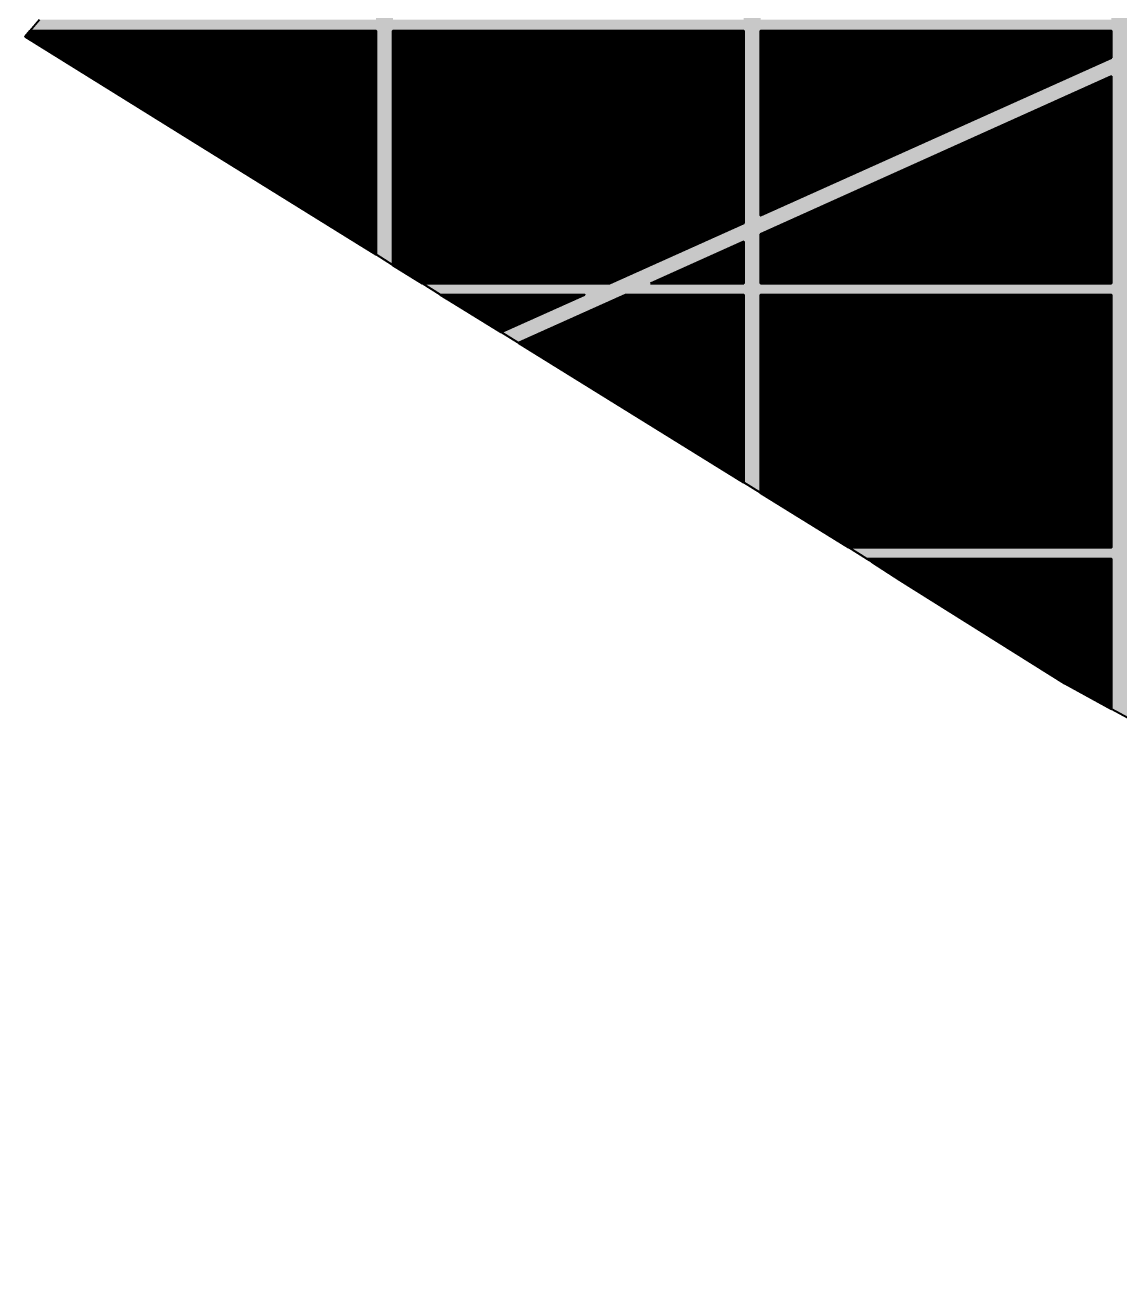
# Model space of a CAD drawing. Header units: metres. Extents: x 729569 to 732684, y 1423763 to 1426117.
# Drawn here: x 729569 to 730349, y 1423804 to 1424699 of the extents above; entities that cross this region are included whole.
import ezdxf

# ---------------------------------------------------------------- set-up
doc = ezdxf.new("R2010")
doc.units = ezdxf.units.M
for name, color, linetype in [('GREEN_AREA', 7, 'Continuous'), ('PARCEL_BORDER', 7, 'Continuous'), ('PARCEL_L', 7, 'Continuous'), ('PARCEL_M', 7, 'Continuous'), ('PARCEL_S', 7, 'Continuous'), ('ROADS_LOCAL', 7, 'Continuous')]:
    doc.layers.add(name, color=color, linetype=linetype)

msp = doc.modelspace()

# ---------------------------------------------------------------- hatches: boundary and pattern name
at = {"layer": 'GREEN_AREA', "true_color": 0x96c896}
h = msp.add_hatch(dxfattribs=at)
h.set_pattern_fill('SOLID')
h.paths.add_polyline_path([(729806.43, 1424543.45), (729687.49, 1424617.38), (729569.32, 1424690.82), (729572.75, 1424694.84), (729819.32, 1424694.84), (729819.32, 1424535.44), (729806.43, 1424543.45)])
h.paths.add_polyline_path([(729707.89, 1424674.01), (729707.89, 1424604.73), (729777.17, 1424604.73), (729777.17, 1424674.01), (729707.89, 1424674.01)])
h = msp.add_hatch(dxfattribs=at)
h.set_pattern_fill('SOLID')
h.paths.add_polyline_path([(729871.32, 1424554.84), (729871.32, 1424594.84), (729831.32, 1424594.84), (729831.32, 1424604.28), (729920.76, 1424604.28), (730010.21, 1424604.28), (730010.21, 1424693.72), (729920.76, 1424693.72), (729831.32, 1424693.72), (729831.32, 1424694.84), (730081.32, 1424694.84), (730081.32, 1424557.81), (729985.71, 1424514.84), (729969.89, 1424514.84), (729969.89, 1424584.12), (729900.6, 1424584.12), (729900.6, 1424514.84), (729852.48, 1424514.84), (729831.32, 1424527.99), (729831.32, 1424554.84), (729871.32, 1424554.84)])
h.paths.add_polyline_path([(730071.32, 1424634.84), (730071.32, 1424674.84), (730031.32, 1424674.84), (730031.32, 1424634.84), (730031.32, 1424594.84), (729991.32, 1424594.84), (729991.32, 1424554.84), (730031.32, 1424554.84), (730071.32, 1424554.84), (730071.32, 1424594.84), (730071.32, 1424634.84)])
h = msp.add_hatch(dxfattribs=at)
h.set_pattern_fill('SOLID')
h.paths.add_polyline_path([(730133.32, 1424683.2), (730093.32, 1424683.2), (730093.32, 1424694.84), (730343.32, 1424694.84), (730343.32, 1424675.55), (730093.32, 1424563.2), (730093.32, 1424603.2), (730133.32, 1424603.2), (730173.32, 1424603.2), (730173.32, 1424643.2), (730213.32, 1424643.2), (730253.32, 1424643.2), (730253.32, 1424683.2), (730213.32, 1424683.2), (730173.32, 1424683.2), (730133.32, 1424683.2)])
h = msp.add_hatch(dxfattribs=at)
h.set_pattern_fill('SOLID')
h.paths.add_polyline_path([(730231.89, 1424584.12), (730231.89, 1424514.84), (730213.32, 1424514.84), (730213.32, 1424554.84), (730173.32, 1424554.84), (730133.32, 1424554.84), (730133.32, 1424514.84), (730093.32, 1424514.84), (730093.32, 1424550.04), (730343.32, 1424662.39), (730343.32, 1424514.84), (730301.17, 1424514.84), (730301.17, 1424584.12), (730231.89, 1424584.12)])
h.paths.add_polyline_path([(730333.32, 1424634.84), (730293.32, 1424634.84), (730293.32, 1424594.84), (730333.32, 1424594.84), (730333.32, 1424634.84)])
h = msp.add_hatch(dxfattribs=at)
h.set_pattern_fill('SOLID')
h.paths.add_polyline_path([(730014.98, 1424514.84), (730081.32, 1424544.65), (730081.32, 1424514.84), (730014.98, 1424514.84)])
h = msp.add_hatch(dxfattribs=at)
h.set_pattern_fill('SOLID')
h.paths.add_polyline_path([(729875.07, 1424500.8), (729865.35, 1424506.84), (729967.91, 1424506.84), (729908.47, 1424480.13), (729875.07, 1424500.8)])
h = msp.add_hatch(dxfattribs=at)
h.set_pattern_fill('SOLID')
h.paths.add_polyline_path([(729920.78, 1424472.5), (729997.18, 1424506.84), (730081.32, 1424506.84), (730081.32, 1424373.14), (729920.78, 1424472.5)])
h.paths.add_polyline_path([(730040.78, 1424493.14), (730000.78, 1424493.14), (730000.78, 1424453.14), (730040.78, 1424453.14), (730040.78, 1424413.14), (730080.78, 1424413.14), (730080.78, 1424453.14), (730080.78, 1424493.14), (730040.78, 1424493.14)])
h = msp.add_hatch(dxfattribs=at)
h.set_pattern_fill('SOLID')
h.paths.add_polyline_path([(730343.32, 1424506.84), (730343.32, 1424326.84), (730333.32, 1424326.84), (730333.32, 1424366.84), (730333.32, 1424406.84), (730333.32, 1424446.84), (730333.32, 1424486.84), (730293.32, 1424486.84), (730293.32, 1424446.84), (730293.32, 1424406.84), (730293.32, 1424366.84), (730293.32, 1424326.84), (730272.21, 1424326.84), (730272.21, 1424416.28), (730272.21, 1424505.72), (730182.76, 1424505.72), (730093.32, 1424505.72), (730093.32, 1424506.84), (730343.32, 1424506.84)])
h = msp.add_hatch(dxfattribs=at)
h.set_pattern_fill('SOLID')
h.paths.add_polyline_path([(730133.32, 1424366.84), (730173.32, 1424366.84), (730173.32, 1424406.84), (730133.32, 1424406.84), (730093.32, 1424406.84), (730093.32, 1424416.28), (730182.76, 1424416.28), (730182.76, 1424326.84), (730156.14, 1424326.84), (730093.32, 1424365.71), (730093.32, 1424366.84), (730133.32, 1424366.84)])
h = msp.add_hatch(dxfattribs=at)
h.set_pattern_fill('SOLID')
h.paths.add_polyline_path([(730172.45, 1424316.74), (730169.06, 1424318.84), (730343.32, 1424318.84), (730343.32, 1424211.77), (730310.18, 1424230.03), (730192.73, 1424303.57), (730172.54, 1424316.68), (730172.45, 1424316.74)])
h.paths.add_polyline_path([(730289.06, 1424291.77), (730289.06, 1424251.77), (730329.06, 1424251.77), (730329.06, 1424291.77), (730289.06, 1424291.77)])
at = {"layer": 'PARCEL_L', "true_color": 0xffffc8}
h = msp.add_hatch(dxfattribs=at)
h.set_pattern_fill('SOLID')
h.paths.add_polyline_path([(729920.76, 1424604.28), (729920.76, 1424693.72), (729831.32, 1424693.72), (729831.32, 1424604.28), (729920.76, 1424604.28)])
h = msp.add_hatch(dxfattribs=at)
h.set_pattern_fill('SOLID')
h.paths.add_polyline_path([(730010.21, 1424604.28), (730010.21, 1424693.72), (729920.76, 1424693.72), (729920.76, 1424604.28), (730010.21, 1424604.28)])
h = msp.add_hatch(dxfattribs=at)
h.set_pattern_fill('SOLID')
h.paths.add_polyline_path([(730182.76, 1424416.28), (730182.76, 1424505.72), (730093.32, 1424505.72), (730093.32, 1424416.28), (730182.76, 1424416.28)])
h = msp.add_hatch(dxfattribs=at)
h.set_pattern_fill('SOLID')
h.paths.add_polyline_path([(730272.21, 1424416.28), (730272.21, 1424505.72), (730182.76, 1424505.72), (730182.76, 1424416.28), (730272.21, 1424416.28)])
h = msp.add_hatch(dxfattribs=at)
h.set_pattern_fill('SOLID')
h.paths.add_polyline_path([(730272.21, 1424326.84), (730272.21, 1424416.28), (730182.76, 1424416.28), (730182.76, 1424326.84), (730272.21, 1424326.84)])
at = {"layer": 'PARCEL_M', "true_color": 0xc8dcff}
h = msp.add_hatch(dxfattribs=at)
h.set_pattern_fill('SOLID')
h.paths.add_polyline_path([(729777.17, 1424604.73), (729777.17, 1424674.01), (729707.89, 1424674.01), (729707.89, 1424604.73), (729777.17, 1424604.73)])
h = msp.add_hatch(dxfattribs=at)
h.set_pattern_fill('SOLID')
h.paths.add_polyline_path([(729969.89, 1424514.84), (729969.89, 1424584.12), (729900.6, 1424584.12), (729900.6, 1424514.84), (729969.89, 1424514.84)])
h = msp.add_hatch(dxfattribs=at)
h.set_pattern_fill('SOLID')
h.paths.add_polyline_path([(730301.17, 1424514.84), (730301.17, 1424584.12), (730231.89, 1424584.12), (730231.89, 1424514.84), (730301.17, 1424514.84)])
at = {"layer": 'PARCEL_S', "true_color": 0xffc8c8}
h = msp.add_hatch(dxfattribs=at)
h.set_pattern_fill('SOLID')
h.paths.add_polyline_path([(730133.32, 1424643.2), (730133.32, 1424683.2), (730093.32, 1424683.2), (730093.32, 1424643.2), (730133.32, 1424643.2)])
h = msp.add_hatch(dxfattribs=at)
h.set_pattern_fill('SOLID')
h.paths.add_polyline_path([(730173.32, 1424643.2), (730173.32, 1424683.2), (730133.32, 1424683.2), (730133.32, 1424643.2), (730173.32, 1424643.2)])
h = msp.add_hatch(dxfattribs=at)
h.set_pattern_fill('SOLID')
h.paths.add_polyline_path([(730213.32, 1424643.2), (730213.32, 1424683.2), (730173.32, 1424683.2), (730173.32, 1424643.2), (730213.32, 1424643.2)])
h = msp.add_hatch(dxfattribs=at)
h.set_pattern_fill('SOLID')
h.paths.add_polyline_path([(730253.32, 1424643.2), (730253.32, 1424683.2), (730213.32, 1424683.2), (730213.32, 1424643.2), (730253.32, 1424643.2)])
h = msp.add_hatch(dxfattribs=at)
h.set_pattern_fill('SOLID')
h.paths.add_polyline_path([(730071.32, 1424634.84), (730071.32, 1424674.84), (730031.32, 1424674.84), (730031.32, 1424634.84), (730071.32, 1424634.84)])
h = msp.add_hatch(dxfattribs=at)
h.set_pattern_fill('SOLID')
h.paths.add_polyline_path([(730133.32, 1424603.2), (730133.32, 1424643.2), (730093.32, 1424643.2), (730093.32, 1424603.2), (730133.32, 1424603.2)])
h = msp.add_hatch(dxfattribs=at)
h.set_pattern_fill('SOLID')
h.paths.add_polyline_path([(730173.32, 1424603.2), (730173.32, 1424643.2), (730133.32, 1424643.2), (730133.32, 1424603.2), (730173.32, 1424603.2)])
h = msp.add_hatch(dxfattribs=at)
h.set_pattern_fill('SOLID')
h.paths.add_polyline_path([(730071.32, 1424594.84), (730071.32, 1424634.84), (730031.32, 1424634.84), (730031.32, 1424594.84), (730071.32, 1424594.84)])
h = msp.add_hatch(dxfattribs=at)
h.set_pattern_fill('SOLID')
h.paths.add_polyline_path([(730333.32, 1424594.84), (730333.32, 1424634.84), (730293.32, 1424634.84), (730293.32, 1424594.84), (730333.32, 1424594.84)])
h = msp.add_hatch(dxfattribs=at)
h.set_pattern_fill('SOLID')
h.paths.add_polyline_path([(729871.32, 1424554.84), (729871.32, 1424594.84), (729831.32, 1424594.84), (729831.32, 1424554.84), (729871.32, 1424554.84)])
h = msp.add_hatch(dxfattribs=at)
h.set_pattern_fill('SOLID')
h.paths.add_polyline_path([(730031.32, 1424554.84), (730031.32, 1424594.84), (729991.32, 1424594.84), (729991.32, 1424554.84), (730031.32, 1424554.84)])
h = msp.add_hatch(dxfattribs=at)
h.set_pattern_fill('SOLID')
h.paths.add_polyline_path([(730071.32, 1424554.84), (730071.32, 1424594.84), (730031.32, 1424594.84), (730031.32, 1424554.84), (730071.32, 1424554.84)])
h = msp.add_hatch(dxfattribs=at)
h.set_pattern_fill('SOLID')
h.paths.add_polyline_path([(730173.32, 1424514.84), (730173.32, 1424554.84), (730133.32, 1424554.84), (730133.32, 1424514.84), (730173.32, 1424514.84)])
h = msp.add_hatch(dxfattribs=at)
h.set_pattern_fill('SOLID')
h.paths.add_polyline_path([(730213.32, 1424514.84), (730213.32, 1424554.84), (730173.32, 1424554.84), (730173.32, 1424514.84), (730213.32, 1424514.84)])
h = msp.add_hatch(dxfattribs=at)
h.set_pattern_fill('SOLID')
h.paths.add_polyline_path([(730040.78, 1424453.14), (730040.78, 1424493.14), (730000.78, 1424493.14), (730000.78, 1424453.14), (730040.78, 1424453.14)])
h = msp.add_hatch(dxfattribs=at)
h.set_pattern_fill('SOLID')
h.paths.add_polyline_path([(730080.78, 1424453.14), (730080.78, 1424493.14), (730040.78, 1424493.14), (730040.78, 1424453.14), (730080.78, 1424453.14)])
h = msp.add_hatch(dxfattribs=at)
h.set_pattern_fill('SOLID')
h.paths.add_polyline_path([(730333.32, 1424446.84), (730333.32, 1424486.84), (730293.32, 1424486.84), (730293.32, 1424446.84), (730333.32, 1424446.84)])
h = msp.add_hatch(dxfattribs=at)
h.set_pattern_fill('SOLID')
h.paths.add_polyline_path([(730080.78, 1424413.14), (730080.78, 1424453.14), (730040.78, 1424453.14), (730040.78, 1424413.14), (730080.78, 1424413.14)])
h = msp.add_hatch(dxfattribs=at)
h.set_pattern_fill('SOLID')
h.paths.add_polyline_path([(730333.32, 1424406.84), (730333.32, 1424446.84), (730293.32, 1424446.84), (730293.32, 1424406.84), (730333.32, 1424406.84)])
h = msp.add_hatch(dxfattribs=at)
h.set_pattern_fill('SOLID')
h.paths.add_polyline_path([(730133.32, 1424366.84), (730133.32, 1424406.84), (730093.32, 1424406.84), (730093.32, 1424366.84), (730133.32, 1424366.84)])
h = msp.add_hatch(dxfattribs=at)
h.set_pattern_fill('SOLID')
h.paths.add_polyline_path([(730173.32, 1424366.84), (730173.32, 1424406.84), (730133.32, 1424406.84), (730133.32, 1424366.84), (730173.32, 1424366.84)])
h = msp.add_hatch(dxfattribs=at)
h.set_pattern_fill('SOLID')
h.paths.add_polyline_path([(730333.32, 1424366.84), (730333.32, 1424406.84), (730293.32, 1424406.84), (730293.32, 1424366.84), (730333.32, 1424366.84)])
h = msp.add_hatch(dxfattribs=at)
h.set_pattern_fill('SOLID')
h.paths.add_polyline_path([(730333.32, 1424326.84), (730333.32, 1424366.84), (730293.32, 1424366.84), (730293.32, 1424326.84), (730333.32, 1424326.84)])
h = msp.add_hatch(dxfattribs=at)
h.set_pattern_fill('SOLID')
h.paths.add_polyline_path([(730329.06, 1424251.77), (730329.06, 1424291.77), (730289.06, 1424291.77), (730289.06, 1424251.77), (730329.06, 1424251.77)])
at = {"layer": 'ROADS_LOCAL', "true_color": 0xc8c8c8}
h = msp.add_hatch(dxfattribs=at)
h.set_pattern_fill('SOLID')
h.paths.add_polyline_path([(729819.32, 1424694.84), (729572.75, 1424694.84), (729579.58, 1424702.84), (729819.32, 1424702.84), (729819.32, 1424882.84), (729809.09, 1424882.84), (729816.98, 1424888.6), (729831.32, 1424899.08), (729831.32, 1424890.84), (730081.32, 1424890.84), (730081.32, 1425064.26), (730093.32, 1425070.55), (730093.32, 1424890.84), (730343.32, 1424890.84), (730343.32, 1425070.84), (730093.87, 1425070.84), (730109.13, 1425078.84), (730343.32, 1425078.84), (730343.32, 1425258.84), (730307.28, 1425258.84), (730310.94, 1425266.84), (730343.32, 1425266.84), (730343.32, 1425337.55), (730355.32, 1425363.76), (730355.32, 1425266.84), (730605.32, 1425266.84), (730605.32, 1425446.84), (730371.18, 1425446.84), (730372.43, 1425454.84), (730605.32, 1425454.84), (730605.32, 1425634.84), (730392.06, 1425634.84), (730391.26, 1425642.84), (730605.32, 1425642.84), (730605.32, 1425732.08), (730617.32, 1425726.05), (730617.32, 1425642.84), (730867.32, 1425642.84), (730867.32, 1425822.84), (730759.31, 1425822.84), (730763.85, 1425830.84), (730867.32, 1425830.84), (730867.32, 1425868.02), (730879.32, 1425860.93), (730879.32, 1425830.84), (730930.24, 1425830.84), (730943.78, 1425822.84), (730879.32, 1425822.84), (730879.32, 1425642.84), (731129.32, 1425642.84), (731129.32, 1425713.2), (731141.32, 1425706.11), (731141.32, 1425642.84), (731201.57, 1425642.84), (731196.68, 1425634.84), (731141.32, 1425634.84), (731141.32, 1425544.11), (731130.61, 1425526.56), (731130.37, 1425526.13), (731130.18, 1425525.67), (731130.04, 1425525.2), (731129.94, 1425524.72), (731129.89, 1425524.23), (731129.88, 1425523.74), (731129.93, 1425523.25), (731130.02, 1425522.76), (731130.16, 1425522.29), (731130.35, 1425521.83), (731130.58, 1425521.4), (731130.85, 1425520.99), (731131.17, 1425520.61), (731131.51, 1425520.26), (731131.9, 1425519.94), (731132.31, 1425519.67), (731141.32, 1425514.26), (731141.32, 1425454.84), (731168.5, 1425454.84), (731165.8, 1425446.84), (731141.32, 1425446.84), (731141.32, 1425374.37), (731133.33, 1425350.71), (731133.22, 1425350.34), (731133.14, 1425349.98), (731129.32, 1425328.33), (731129.32, 1425446.84), (730879.32, 1425446.84), (730879.32, 1425266.84), (731118.47, 1425266.84), (731117.06, 1425258.84), (730879.32, 1425258.84), (730879.32, 1425078.84), (731091.21, 1425078.84), (731090.95, 1425070.84), (730879.32, 1425070.84), (730879.32, 1424916.43), (731088.95, 1425010.64), (731088.51, 1424997.28), (730879.32, 1424903.27), (730879.32, 1424890.84), (731084.98, 1424890.84), (731084.71, 1424882.84), (730879.32, 1424882.84), (730879.32, 1424702.84), (731129.32, 1424702.84), (731129.32, 1424740.42), (731141.32, 1424727.94), (731141.32, 1424702.84), (731165.49, 1424702.84), (731173.2, 1424694.84), (731141.32, 1424694.84), (731141.32, 1424514.84), (731252.35, 1424514.84), (731252.03, 1424506.84), (731141.32, 1424506.84), (731141.32, 1424326.84), (731244.73, 1424326.84), (731244.45, 1424320.13), (731244.39, 1424318.84), (731141.32, 1424318.84), (731141.32, 1424138.84), (731235.29, 1424138.84), (731234.89, 1424130.84), (731141.32, 1424130.84), (731141.32, 1423950.84), (731225.79, 1423950.84), (731225.38, 1423942.84), (731141.32, 1423942.84), (731141.32, 1423803.77), (731129.32, 1423810.32), (731129.32, 1423942.84), (730879.32, 1423942.84), (730879.32, 1423932.77), (730867.32, 1423938.37), (730867.32, 1423942.84), (730857.76, 1423942.84), (730840.62, 1423950.84), (730867.32, 1423950.84), (730867.32, 1424130.84), (730617.32, 1424130.84), (730617.32, 1424061.62), (730605.32, 1424067.91), (730605.32, 1424130.84), (730490.23, 1424130.84), (730475.71, 1424138.84), (730605.32, 1424138.84), (730605.32, 1424318.84), (730355.32, 1424318.84), (730355.32, 1424205.16), (730343.32, 1424211.77), (730343.32, 1424318.84), (730169.06, 1424318.84), (730156.14, 1424326.84), (730343.32, 1424326.84), (730343.32, 1424506.84), (730093.32, 1424506.84), (730093.32, 1424365.71), (730081.32, 1424373.14), (730081.32, 1424506.84), (729997.18, 1424506.84), (729920.78, 1424472.5), (729920.34, 1424472.78), (729908.47, 1424480.13), (729967.91, 1424506.84), (729865.35, 1424506.84), (729852.48, 1424514.84), (729985.71, 1424514.84), (730081.32, 1424557.81), (730081.32, 1424694.84), (729831.32, 1424694.84), (729831.32, 1424527.99), (729819.32, 1424535.44), (729819.32, 1424694.84)])
h.paths.add_polyline_path([(730343.32, 1424694.84), (730093.32, 1424694.84), (730093.32, 1424563.2), (730343.32, 1424675.55), (730343.32, 1424694.84)])
h.paths.add_polyline_path([(730355.32, 1424694.84), (730355.32, 1424680.94), (730386.24, 1424694.84), (730355.32, 1424694.84)])
h.paths.add_polyline_path([(730605.32, 1424882.84), (730355.32, 1424882.84), (730355.32, 1424702.84), (730404.04, 1424702.84), (730605.32, 1424793.29), (730605.32, 1424882.84)])
h.paths.add_polyline_path([(730617.32, 1424882.84), (730617.32, 1424798.69), (730804.57, 1424882.84), (730617.32, 1424882.84)])
h.paths.add_polyline_path([(730867.32, 1425070.84), (730617.32, 1425070.84), (730617.32, 1424890.84), (730822.37, 1424890.84), (730867.32, 1424911.04), (730867.32, 1425070.84)])
h.paths.add_polyline_path([(730867.32, 1424890.84), (730867.32, 1424897.88), (730851.65, 1424890.84), (730867.32, 1424890.84)])
h.paths.add_polyline_path([(730617.32, 1424702.84), (730867.32, 1424702.84), (730867.32, 1424882.84), (730833.85, 1424882.84), (730617.32, 1424785.53), (730617.32, 1424702.84)])
h.paths.add_polyline_path([(730605.32, 1424702.84), (730605.32, 1424780.14), (730433.32, 1424702.84), (730605.32, 1424702.84)])
h.paths.add_polyline_path([(730355.32, 1424514.84), (730605.32, 1424514.84), (730605.32, 1424694.84), (730415.51, 1424694.84), (730355.32, 1424667.79), (730355.32, 1424514.84)])
h.paths.add_polyline_path([(730093.32, 1424514.84), (730343.32, 1424514.84), (730343.32, 1424662.39), (730093.32, 1424550.04), (730093.32, 1424514.84)])
h.paths.add_polyline_path([(730081.32, 1424514.84), (730081.32, 1424544.65), (730014.98, 1424514.84), (730081.32, 1424514.84)])
h.paths.add_polyline_path([(730355.32, 1425258.84), (730355.32, 1425078.84), (730605.32, 1425078.84), (730605.32, 1425258.84), (730355.32, 1425258.84)])
h.paths.add_polyline_path([(730355.32, 1425070.84), (730355.32, 1424890.84), (730605.32, 1424890.84), (730605.32, 1425070.84), (730355.32, 1425070.84)])
h.paths.add_polyline_path([(730617.32, 1425634.84), (730617.32, 1425454.84), (730867.32, 1425454.84), (730867.32, 1425634.84), (730617.32, 1425634.84)])
h.paths.add_polyline_path([(730617.32, 1425446.84), (730617.32, 1425266.84), (730867.32, 1425266.84), (730867.32, 1425446.84), (730617.32, 1425446.84)])
h.paths.add_polyline_path([(730617.32, 1425258.84), (730617.32, 1425078.84), (730867.32, 1425078.84), (730867.32, 1425258.84), (730617.32, 1425258.84)])
h.paths.add_polyline_path([(730879.32, 1425634.84), (730879.32, 1425454.84), (731129.32, 1425454.84), (731129.32, 1425634.84), (730879.32, 1425634.84)])
h.paths.add_polyline_path([(731129.32, 1424694.84), (730879.32, 1424694.84), (730879.32, 1424514.84), (731129.32, 1424514.84), (731129.32, 1424694.84)])
h.paths.add_polyline_path([(731129.32, 1424506.84), (730879.32, 1424506.84), (730879.32, 1424326.84), (731129.32, 1424326.84), (731129.32, 1424506.84)])
h.paths.add_polyline_path([(731129.32, 1424318.84), (730879.32, 1424318.84), (730879.32, 1424138.84), (731129.32, 1424138.84), (731129.32, 1424318.84)])
h.paths.add_polyline_path([(731129.32, 1424130.84), (730879.32, 1424130.84), (730879.32, 1423950.84), (731129.32, 1423950.84), (731129.32, 1424130.84)])
h.paths.add_polyline_path([(730867.32, 1424138.84), (730867.32, 1424318.84), (730617.32, 1424318.84), (730617.32, 1424138.84), (730867.32, 1424138.84)])
h.paths.add_polyline_path([(730605.32, 1424326.84), (730605.32, 1424506.84), (730355.32, 1424506.84), (730355.32, 1424326.84), (730605.32, 1424326.84)])
h.paths.add_polyline_path([(730867.32, 1424326.84), (730867.32, 1424506.84), (730617.32, 1424506.84), (730617.32, 1424326.84), (730867.32, 1424326.84)])
h.paths.add_polyline_path([(730867.32, 1424514.84), (730867.32, 1424694.84), (730617.32, 1424694.84), (730617.32, 1424514.84), (730867.32, 1424514.84)])
h.paths.add_polyline_path([(730081.32, 1424702.84), (730081.32, 1424882.84), (729831.32, 1424882.84), (729831.32, 1424702.84), (730081.32, 1424702.84)])
h.paths.add_polyline_path([(730343.32, 1424702.84), (730343.32, 1424882.84), (730093.32, 1424882.84), (730093.32, 1424702.84), (730343.32, 1424702.84)])

# ---------------------------------------------------------------- linework, layer by layer
at = {"layer": 'PARCEL_BORDER', "lineweight": 40, "true_color": 0x323232}
msp.add_lwpolyline([(730355.32, 1424205.16), (730343.32, 1424211.77), (730343.32, 1424318.84), (730169.06, 1424318.84), (730156.14, 1424326.84), (730343.32, 1424326.84), (730343.32, 1424506.84), (730093.32, 1424506.84), (730093.32, 1424365.71), (730081.32, 1424373.14), (730081.32, 1424506.84), (729997.18, 1424506.84), (729920.78, 1424472.5), (729920.34, 1424472.78), (729908.47, 1424480.13), (729967.91, 1424506.84), (729865.35, 1424506.84), (729852.48, 1424514.84), (729985.71, 1424514.84), (730081.32, 1424557.81), (730081.32, 1424694.84), (729831.32, 1424694.84), (729831.32, 1424527.99), (729819.32, 1424535.44), (729819.32, 1424694.84), (729819.32, 1424694.84), (729572.75, 1424694.84), (729579.58, 1424702.84)], dxfattribs=at)
at = {"layer": 'PARCEL_BORDER', "lineweight": 50, "true_color": 0x326432}
for points in [[(729806.43, 1424543.45), (729687.49, 1424617.38), (729569.32, 1424690.82), (729572.75, 1424694.84), (729819.32, 1424694.84), (729819.32, 1424535.44), (729806.43, 1424543.45)], [(729871.32, 1424554.84), (729871.32, 1424594.84), (729831.32, 1424594.84), (729831.32, 1424604.28), (729920.76, 1424604.28), (730010.21, 1424604.28), (730010.21, 1424693.72), (729920.76, 1424693.72), (729831.32, 1424693.72), (729831.32, 1424694.84), (730081.32, 1424694.84), (730081.32, 1424557.81), (729985.71, 1424514.84), (729969.89, 1424514.84), (729969.89, 1424584.12), (729900.6, 1424584.12), (729900.6, 1424514.84), (729852.48, 1424514.84), (729831.32, 1424527.99), (729831.32, 1424554.84), (729871.32, 1424554.84)], [(730133.32, 1424683.2), (730093.32, 1424683.2), (730093.32, 1424694.84), (730343.32, 1424694.84), (730343.32, 1424675.55), (730093.32, 1424563.2), (730093.32, 1424603.2), (730133.32, 1424603.2), (730173.32, 1424603.2), (730173.32, 1424643.2), (730213.32, 1424643.2), (730253.32, 1424643.2), (730253.32, 1424683.2), (730213.32, 1424683.2), (730173.32, 1424683.2), (730133.32, 1424683.2)], [(730231.89, 1424584.12), (730231.89, 1424514.84), (730213.32, 1424514.84), (730213.32, 1424554.84), (730173.32, 1424554.84), (730133.32, 1424554.84), (730133.32, 1424514.84), (730093.32, 1424514.84), (730093.32, 1424550.04), (730343.32, 1424662.39), (730343.32, 1424514.84), (730301.17, 1424514.84), (730301.17, 1424584.12), (730231.89, 1424584.12)], [(730014.98, 1424514.84), (730081.32, 1424544.65), (730081.32, 1424514.84), (730014.98, 1424514.84)], [(729875.07, 1424500.8), (729865.35, 1424506.84), (729967.91, 1424506.84), (729908.47, 1424480.13), (729875.07, 1424500.8)], [(729920.78, 1424472.5), (729997.18, 1424506.84), (730081.32, 1424506.84), (730081.32, 1424373.14), (729920.78, 1424472.5)], [(730343.32, 1424506.84), (730343.32, 1424326.84), (730333.32, 1424326.84), (730333.32, 1424366.84), (730333.32, 1424406.84), (730333.32, 1424446.84), (730333.32, 1424486.84), (730293.32, 1424486.84), (730293.32, 1424446.84), (730293.32, 1424406.84), (730293.32, 1424366.84), (730293.32, 1424326.84), (730272.21, 1424326.84), (730272.21, 1424416.28), (730272.21, 1424505.72), (730182.76, 1424505.72), (730093.32, 1424505.72), (730093.32, 1424506.84), (730343.32, 1424506.84)], [(730133.32, 1424366.84), (730173.32, 1424366.84), (730173.32, 1424406.84), (730133.32, 1424406.84), (730093.32, 1424406.84), (730093.32, 1424416.28), (730182.76, 1424416.28), (730182.76, 1424326.84), (730156.14, 1424326.84), (730093.32, 1424365.71), (730093.32, 1424366.84), (730133.32, 1424366.84)], [(730172.45, 1424316.74), (730169.06, 1424318.84), (730343.32, 1424318.84), (730343.32, 1424211.77), (730310.18, 1424230.03), (730192.73, 1424303.57), (730172.54, 1424316.68), (730172.45, 1424316.74)]]:
    msp.add_lwpolyline(points, close=True, dxfattribs=at)
at = {"layer": 'PARCEL_BORDER', "lineweight": 50, "true_color": 0x323232}
for points in [[(729920.76, 1424604.28), (729920.76, 1424693.72), (729831.32, 1424693.72), (729831.32, 1424604.28), (729920.76, 1424604.28)], [(730010.21, 1424604.28), (730010.21, 1424693.72), (729920.76, 1424693.72), (729920.76, 1424604.28), (730010.21, 1424604.28)], [(730133.32, 1424643.2), (730133.32, 1424683.2), (730093.32, 1424683.2), (730093.32, 1424643.2), (730133.32, 1424643.2)], [(730173.32, 1424643.2), (730173.32, 1424683.2), (730133.32, 1424683.2), (730133.32, 1424643.2), (730173.32, 1424643.2)], [(730213.32, 1424643.2), (730213.32, 1424683.2), (730173.32, 1424683.2), (730173.32, 1424643.2), (730213.32, 1424643.2)], [(730253.32, 1424643.2), (730253.32, 1424683.2), (730213.32, 1424683.2), (730213.32, 1424643.2), (730253.32, 1424643.2)], [(729777.17, 1424604.73), (729777.17, 1424674.01), (729707.89, 1424674.01), (729707.89, 1424604.73), (729777.17, 1424604.73)], [(730071.32, 1424634.84), (730071.32, 1424674.84), (730031.32, 1424674.84), (730031.32, 1424634.84), (730071.32, 1424634.84)], [(730133.32, 1424603.2), (730133.32, 1424643.2), (730093.32, 1424643.2), (730093.32, 1424603.2), (730133.32, 1424603.2)], [(730173.32, 1424603.2), (730173.32, 1424643.2), (730133.32, 1424643.2), (730133.32, 1424603.2), (730173.32, 1424603.2)], [(730071.32, 1424594.84), (730071.32, 1424634.84), (730031.32, 1424634.84), (730031.32, 1424594.84), (730071.32, 1424594.84)], [(730333.32, 1424594.84), (730333.32, 1424634.84), (730293.32, 1424634.84), (730293.32, 1424594.84), (730333.32, 1424594.84)], [(729871.32, 1424554.84), (729871.32, 1424594.84), (729831.32, 1424594.84), (729831.32, 1424554.84), (729871.32, 1424554.84)], [(730031.32, 1424554.84), (730031.32, 1424594.84), (729991.32, 1424594.84), (729991.32, 1424554.84), (730031.32, 1424554.84)], [(730071.32, 1424554.84), (730071.32, 1424594.84), (730031.32, 1424594.84), (730031.32, 1424554.84), (730071.32, 1424554.84)], [(729969.89, 1424514.84), (729969.89, 1424584.12), (729900.6, 1424584.12), (729900.6, 1424514.84), (729969.89, 1424514.84)], [(730301.17, 1424514.84), (730301.17, 1424584.12), (730231.89, 1424584.12), (730231.89, 1424514.84), (730301.17, 1424514.84)], [(730173.32, 1424514.84), (730173.32, 1424554.84), (730133.32, 1424554.84), (730133.32, 1424514.84), (730173.32, 1424514.84)], [(730213.32, 1424514.84), (730213.32, 1424554.84), (730173.32, 1424554.84), (730173.32, 1424514.84), (730213.32, 1424514.84)], [(730182.76, 1424416.28), (730182.76, 1424505.72), (730093.32, 1424505.72), (730093.32, 1424416.28), (730182.76, 1424416.28)], [(730272.21, 1424416.28), (730272.21, 1424505.72), (730182.76, 1424505.72), (730182.76, 1424416.28), (730272.21, 1424416.28)], [(730040.78, 1424453.14), (730040.78, 1424493.14), (730000.78, 1424493.14), (730000.78, 1424453.14), (730040.78, 1424453.14)], [(730080.78, 1424453.14), (730080.78, 1424493.14), (730040.78, 1424493.14), (730040.78, 1424453.14), (730080.78, 1424453.14)], [(730333.32, 1424446.84), (730333.32, 1424486.84), (730293.32, 1424486.84), (730293.32, 1424446.84), (730333.32, 1424446.84)], [(730080.78, 1424413.14), (730080.78, 1424453.14), (730040.78, 1424453.14), (730040.78, 1424413.14), (730080.78, 1424413.14)], [(730333.32, 1424406.84), (730333.32, 1424446.84), (730293.32, 1424446.84), (730293.32, 1424406.84), (730333.32, 1424406.84)], [(730272.21, 1424326.84), (730272.21, 1424416.28), (730182.76, 1424416.28), (730182.76, 1424326.84), (730272.21, 1424326.84)], [(730133.32, 1424366.84), (730133.32, 1424406.84), (730093.32, 1424406.84), (730093.32, 1424366.84), (730133.32, 1424366.84)], [(730173.32, 1424366.84), (730173.32, 1424406.84), (730133.32, 1424406.84), (730133.32, 1424366.84), (730173.32, 1424366.84)], [(730333.32, 1424366.84), (730333.32, 1424406.84), (730293.32, 1424406.84), (730293.32, 1424366.84), (730333.32, 1424366.84)], [(730333.32, 1424326.84), (730333.32, 1424366.84), (730293.32, 1424366.84), (730293.32, 1424326.84), (730333.32, 1424326.84)], [(730329.06, 1424251.77), (730329.06, 1424291.77), (730289.06, 1424291.77), (730289.06, 1424251.77), (730329.06, 1424251.77)]]:
    msp.add_lwpolyline(points, close=True, dxfattribs=at)

doc.saveas('drawing.dxf')
